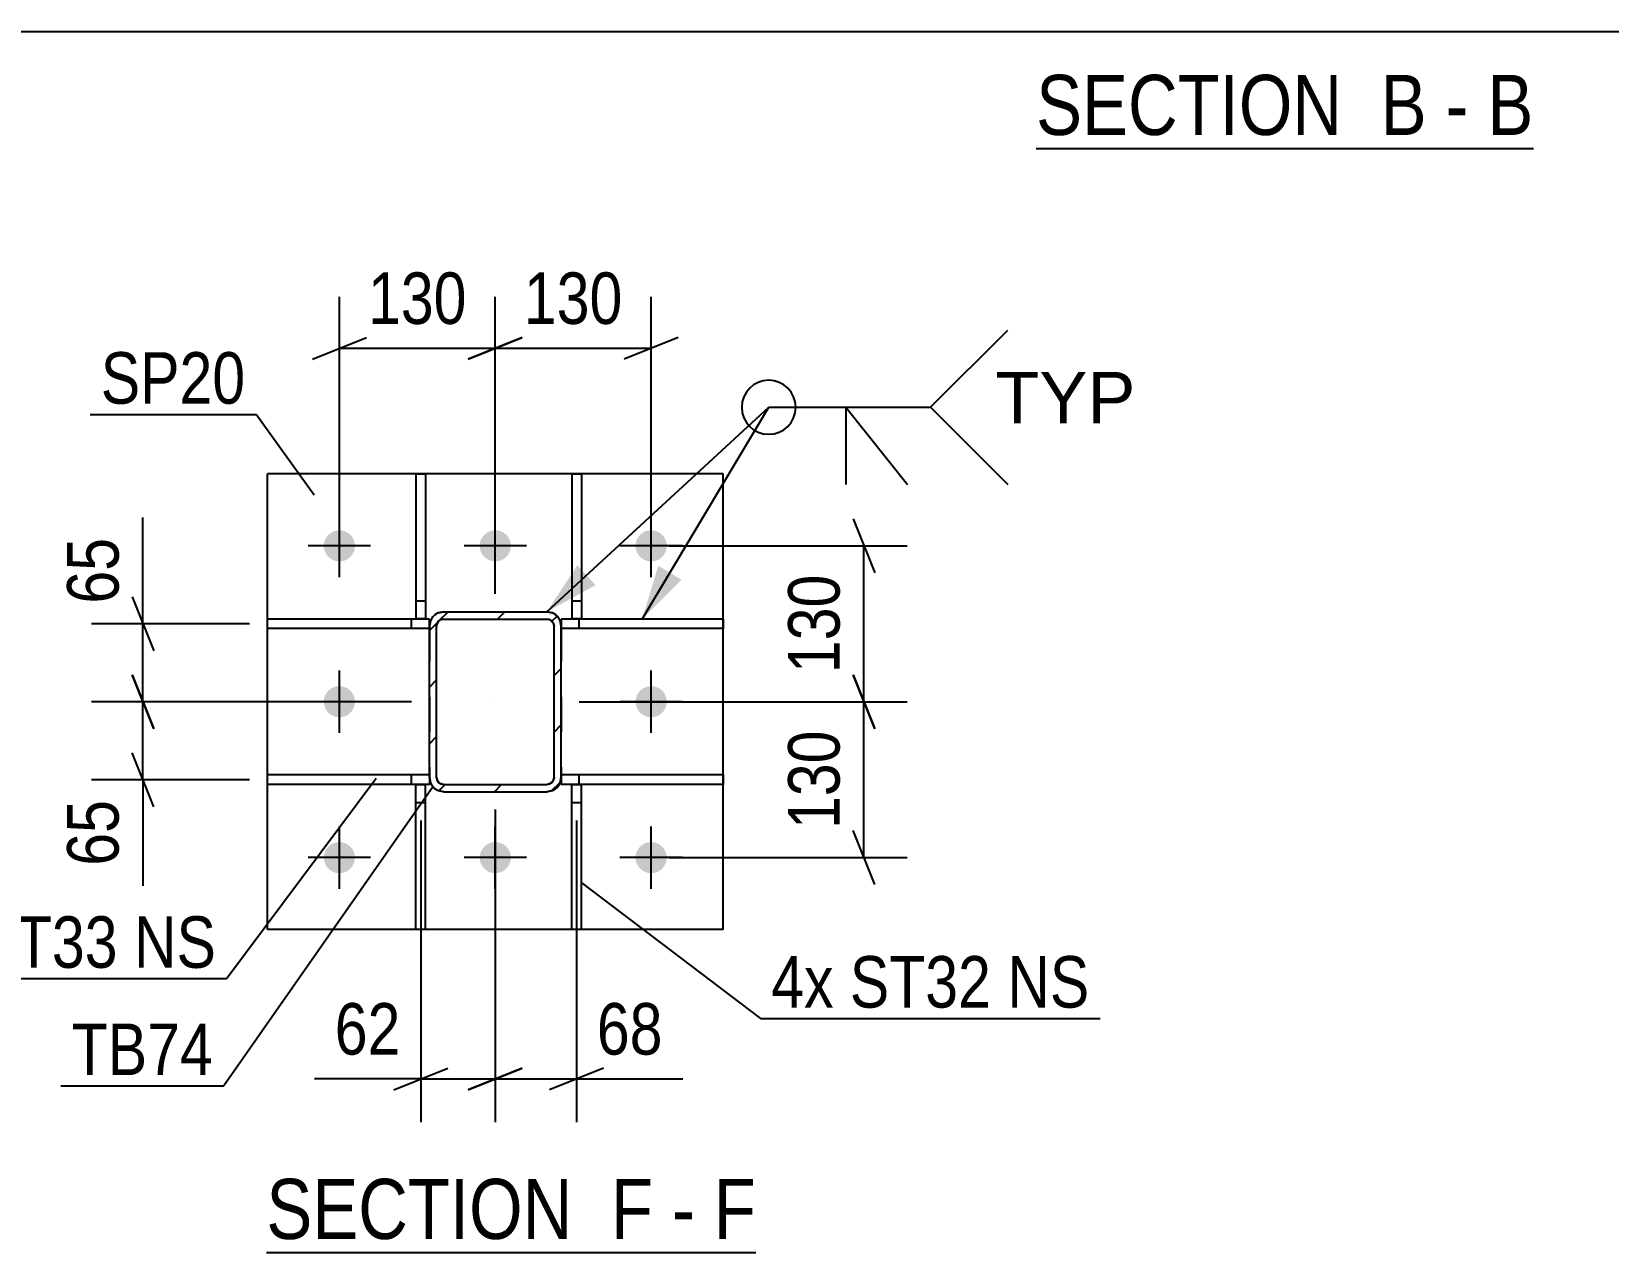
# Model space of a CAD drawing. Header units: millimetres. Extents: x 0 to 841, y 0 to 594.
# Drawn here: x 311.2 to 398.9, y 157.2 to 225.1 of the extents above; entities that cross this region are included whole.
import ezdxf

# ---------------------------------------------------------------- set-up
doc = ezdxf.new("R2010")
doc.units = ezdxf.units.MM
doc.linetypes.add('DXK_LINE_DOT2', pattern=[3.9198, 1.9599, -1.9599])
doc.linetypes.add('DXK_LINE_DOT3', pattern=[5.9187, 2.979, -0.9799, 0.9799, -0.9799])
doc.styles.add('Arial', font='ARIAL.TTF', dxfattribs={"height": 0.2})
doc.styles.add('Arial Narrow', font='ARIALN.TTF', dxfattribs={"height": 0.2})

# ---------------------------------------------------------------- blocks, each defined once
blk = doc.blocks.new('Unknown-318894736-12 - 2738')
at = {"color": 6, "linetype": 'Continuous'}
blk.add_line((367.08, 218.624), (394.726, 218.624), dxfattribs=at)
at = {"color": 0, "linetype": 'Continuous'}
for points in [[(385.188, 219.374), (385.188, 222.874), (367.08, 222.874), (367.08, 219.374)], [(388.795, 219.374), (388.795, 222.874), (386.238, 222.874), (386.238, 219.374)], [(391.12, 219.374), (391.12, 222.874), (389.845, 222.874), (389.845, 219.374)], [(394.726, 219.374), (394.726, 222.874), (392.17, 222.874), (392.17, 219.374)]]:
    blk.add_wipeout(points, dxfattribs=at)
at = {"color": 7, "linetype": 'Continuous', "style": 'Arial Narrow'}
for s, height, p in [('SECTION ', 3.3405, (367.08, 219.374)), ('B', 3.34, (386.238, 219.374)), ('B', 3.34, (392.17, 219.374)), ('-', 3.34, (389.845, 219.374))]:
    blk.add_text(s, height=height, dxfattribs=at).set_placement(p)
blk = doc.blocks.new('Unknown-318894736-17 - 2384')
at = {"color": 6, "linetype": 'Continuous'}
blk.add_line((324.284, 157.245), (351.5, 157.245), dxfattribs=at)
at = {"color": 0, "linetype": 'Continuous'}
for points in [[(342.392, 157.995), (342.392, 161.495), (324.284, 161.495), (324.284, 157.995)], [(345.784, 157.995), (345.784, 161.495), (343.442, 161.495), (343.442, 157.995)], [(348.108, 157.995), (348.108, 161.495), (346.834, 161.495), (346.834, 157.995)], [(351.5, 157.995), (351.5, 161.495), (349.158, 161.495), (349.158, 157.995)]]:
    blk.add_wipeout(points, dxfattribs=at)
at = {"color": 7, "linetype": 'Continuous', "style": 'Arial Narrow'}
for s, height, p in [('SECTION ', 3.3405, (324.284, 157.995)), ('F', 3.34, (343.442, 157.995)), ('F', 3.34, (349.158, 157.995)), ('-', 3.34, (346.834, 157.995))]:
    blk.add_text(s, height=height, dxfattribs=at).set_placement(p)
blk = doc.blocks.new('Part-318894736-2395 - 2384')
at = {"color": 7, "linetype": 'DXK_LINE_DOT2'}
for p, q in [((324.342, 183.262), (324.342, 183.795)), ((324.342, 183.795), (324.347, 183.795)), ((324.347, 183.795), (324.342, 183.795)), ((324.342, 183.262), (324.347, 183.262)), ((324.347, 183.262), (324.342, 183.262)), ((332.342, 183.262), (332.342, 183.795)), ((333.132, 183.262), (332.598, 183.262)), ((333.342, 183.663), (333.342, 183.795))]:
    blk.add_line(p, q, dxfattribs=at)
at = {"color": 2, "linetype": 'Continuous'}
for p, q in [((333.342, 183.795), (324.347, 183.795)), ((332.598, 183.262), (324.347, 183.262)), ((333.342, 183.262), (333.132, 183.262)), ((333.342, 183.663), (333.342, 183.262))]:
    blk.add_line(p, q, dxfattribs=at)
blk = doc.blocks.new('Part-318894736-2477 - 2384')
at = {"color": 2, "linetype": 'Continuous'}
for p, q in [((349.67, 192.462), (340.675, 192.462)), ((340.675, 192.462), (340.675, 192.061)), ((349.67, 191.928), (340.675, 191.928))]:
    blk.add_line(p, q, dxfattribs=at)
at = {"color": 7, "linetype": 'DXK_LINE_DOT2'}
for p, q in [((340.675, 192.061), (340.675, 191.928)), ((341.675, 191.928), (341.675, 192.462)), ((349.67, 192.462), (349.675, 192.462)), ((349.675, 192.462), (349.67, 192.462)), ((349.675, 192.462), (349.675, 191.928)), ((349.675, 191.928), (349.67, 191.928)), ((349.675, 191.928), (349.67, 191.928))]:
    blk.add_line(p, q, dxfattribs=at)
blk = doc.blocks.new('Part-318894736-2469 - 2384')
at = {"color": 7, "linetype": 'DXK_LINE_DOT2'}
for p, q in [((332.598, 200.524), (332.598, 200.528)), ((332.598, 200.528), (333.131, 200.528)), ((332.598, 200.528), (332.598, 200.524)), ((333.131, 200.524), (333.131, 200.528)), ((333.131, 200.528), (333.131, 200.524)), ((332.598, 193.469), (333.131, 193.469))]:
    blk.add_line(p, q, dxfattribs=at)
at = {"color": 2, "linetype": 'Continuous'}
for p, q in [((332.598, 200.524), (332.598, 192.469)), ((333.131, 200.524), (333.131, 192.469)), ((333.131, 192.469), (332.598, 192.469))]:
    blk.add_line(p, q, dxfattribs=at)
blk = doc.blocks.new('Part-318894736-2487 - 2384')
at = {"color": 2, "linetype": 'Continuous'}
for p, q in [((332.598, 175.2), (332.598, 183.268)), ((332.598, 183.268), (333.132, 183.268)), ((333.131, 175.2), (333.132, 183.268)), ((332.598, 175.195), (332.598, 175.197)), ((333.131, 175.195), (332.598, 175.195)), ((333.131, 175.197), (333.131, 175.195))]:
    blk.add_line(p, q, dxfattribs=at)
at = {"color": 7, "linetype": 'DXK_LINE_DOT2'}
for p, q in [((332.598, 182.268), (333.132, 182.268)), ((332.598, 175.197), (332.598, 175.2)), ((333.131, 175.197), (333.131, 175.2))]:
    blk.add_line(p, q, dxfattribs=at)
blk = doc.blocks.new('Bolt-318894736-2471 - 2384')
at = {"linetype": 'Continuous'}
for points in [[(327.475, 196.53, -1), (329.208, 196.53, -1)], [(336.142, 196.53, -1), (337.875, 196.53, -1)], [(344.808, 196.53, -1), (346.542, 196.53, -1)], [(327.475, 187.863, -1), (329.208, 187.863, -1)], [(344.808, 187.863, -1), (346.542, 187.863, -1)], [(327.475, 179.197, -1), (329.208, 179.197, -1)], [(336.142, 179.197, -1), (337.875, 179.197, -1)], [(344.808, 179.197, -1), (346.542, 179.197, -1)]]:
    blk.add_hatch(color=1, dxfattribs=at).paths.add_polyline_path(points)
at = {"color": 1, "linetype": 'Continuous'}
for p, q in [((328.342, 194.797), (328.342, 198.263)), ((337.008, 194.797), (337.008, 198.263)), ((345.675, 194.797), (345.675, 198.263)), ((330.075, 196.53), (326.608, 196.53)), ((338.742, 196.53), (335.275, 196.53)), ((347.408, 196.53), (343.942, 196.53)), ((328.342, 186.13), (328.342, 189.597)), ((345.675, 186.13), (345.675, 189.597)), ((330.075, 187.863), (326.608, 187.863)), ((347.408, 187.863), (343.942, 187.863)), ((328.342, 177.463), (328.342, 180.93)), ((337.008, 177.463), (337.008, 180.93)), ((345.675, 177.463), (345.675, 180.93)), ((330.075, 179.197), (326.608, 179.197)), ((338.742, 179.197), (335.275, 179.197)), ((347.408, 179.197), (343.942, 179.197))]:
    blk.add_line(p, q, dxfattribs=at)
blk = doc.blocks.new('Part-318894736-2492 - 2384')
at = {"color": 7, "linetype": 'DXK_LINE_DOT2'}
for p, q in [((341.264, 200.524), (341.264, 200.528)), ((341.264, 200.528), (341.798, 200.528)), ((341.264, 200.528), (341.264, 200.524)), ((341.798, 200.524), (341.798, 200.528)), ((341.798, 200.528), (341.798, 200.524)), ((341.264, 193.469), (341.798, 193.469))]:
    blk.add_line(p, q, dxfattribs=at)
at = {"color": 2, "linetype": 'Continuous'}
for p, q in [((341.264, 200.524), (341.264, 192.469)), ((341.798, 200.524), (341.798, 192.469)), ((341.798, 192.469), (341.264, 192.469))]:
    blk.add_line(p, q, dxfattribs=at)
blk = doc.blocks.new('Part-318894736-2507 - 2384')
at = {"linetype": 'Continuous'}
h = blk.add_hatch(dxfattribs=at)
h.set_pattern_fill('', scale=0.7, style=0, pattern_type=0)
h.set_pattern_definition([(45, (340.4407, 192.629), (-1.57154, 1.57154), [])])
h.paths.add_polyline_path([(340.614, 192.37), (340.441, 192.629), (340.181, 192.802), (339.875, 192.863), (334.142, 192.863), (333.836, 192.802), (333.576, 192.629), (333.403, 192.37), (333.342, 192.063), (333.342, 183.663), (333.403, 183.357), (333.576, 183.098), (333.836, 182.924), (334.142, 182.863), (339.875, 182.863), (340.181, 182.924), (340.441, 183.098), (340.614, 183.357), (340.675, 183.663), (340.675, 192.063)])
h.paths.add_polyline_path([(340.275, 183.663), (340.245, 183.51), (340.158, 183.381), (340.028, 183.294), (339.875, 183.263), (334.142, 183.263), (333.989, 183.294), (333.859, 183.381), (333.772, 183.51), (333.742, 183.663), (333.742, 192.063), (333.772, 192.216), (333.859, 192.346), (333.989, 192.433), (334.142, 192.463), (339.875, 192.463), (340.028, 192.433), (340.158, 192.346), (340.245, 192.216), (340.275, 192.063)])
at = {"color": 7, "linetype": 'DXK_LINE_DOT2'}
for p, q in [((333.342, 192.063), (333.403, 192.37)), ((333.342, 192.063), (333.342, 183.663)), ((333.772, 192.216), (333.742, 192.063)), ((333.742, 183.663), (333.742, 192.063)), ((333.859, 192.346), (333.772, 192.216)), ((333.836, 192.802), (334.142, 192.863)), ((333.989, 192.433), (333.859, 192.346)), ((334.142, 192.463), (333.989, 192.433)), ((334.142, 192.863), (339.875, 192.863)), ((334.142, 192.463), (339.875, 192.463)), ((339.875, 192.863), (340.181, 192.802)), ((340.028, 192.433), (339.875, 192.463)), ((340.158, 192.346), (340.028, 192.433)), ((340.245, 192.216), (340.158, 192.346)), ((340.275, 192.063), (340.245, 192.216)), ((340.275, 183.663), (340.275, 192.063)), ((340.614, 192.37), (340.675, 192.063)), ((340.675, 192.063), (340.675, 183.663)), ((333.403, 183.357), (333.342, 183.663)), ((333.742, 183.663), (333.772, 183.51)), ((333.772, 183.51), (333.859, 183.381)), ((333.859, 183.381), (333.989, 183.294)), ((333.989, 183.294), (334.142, 183.263)), ((334.142, 183.263), (339.875, 183.263)), ((339.875, 183.263), (340.028, 183.294)), ((340.028, 183.294), (340.158, 183.381)), ((340.158, 183.381), (340.245, 183.51)), ((340.245, 183.51), (340.275, 183.663)), ((340.675, 183.663), (340.614, 183.357)), ((334.142, 182.863), (333.836, 182.924)), ((334.142, 182.863), (339.875, 182.863)), ((340.181, 182.924), (339.875, 182.863))]:
    blk.add_line(p, q, dxfattribs=at)
at = {"color": 2, "linetype": 'Continuous'}
for p, q in [((333.403, 192.37), (333.342, 192.063)), ((333.342, 183.663), (333.342, 192.063)), ((333.742, 192.063), (333.772, 192.216)), ((333.742, 183.663), (333.742, 192.063)), ((333.772, 192.216), (333.859, 192.346)), ((334.142, 192.863), (333.836, 192.802)), ((333.859, 192.346), (333.989, 192.433)), ((333.989, 192.433), (334.142, 192.463)), ((334.142, 192.863), (339.875, 192.863)), ((334.142, 192.463), (339.875, 192.463)), ((340.181, 192.802), (339.875, 192.863)), ((339.875, 192.463), (340.028, 192.433)), ((340.028, 192.433), (340.158, 192.346)), ((340.158, 192.346), (340.245, 192.216)), ((340.245, 192.216), (340.275, 192.063)), ((340.275, 183.663), (340.275, 192.063)), ((340.675, 192.063), (340.614, 192.37)), ((340.675, 183.663), (340.675, 192.063)), ((333.342, 183.663), (333.403, 183.357)), ((333.772, 183.51), (333.742, 183.663)), ((333.859, 183.381), (333.772, 183.51)), ((333.989, 183.294), (333.859, 183.381)), ((334.142, 183.263), (333.989, 183.294)), ((334.142, 183.263), (339.875, 183.263)), ((340.028, 183.294), (339.875, 183.263)), ((340.158, 183.381), (340.028, 183.294)), ((340.245, 183.51), (340.158, 183.381)), ((340.275, 183.663), (340.245, 183.51)), ((340.614, 183.357), (340.675, 183.663)), ((333.836, 182.924), (334.142, 182.863)), ((334.142, 182.863), (339.875, 182.863)), ((339.875, 182.863), (340.181, 182.924))]:
    blk.add_line(p, q, dxfattribs=at)
at = {"color": 7, "linetype": 'DXK_LINE_DOT3'}
blk.add_line((337.008, 187.863), (337.008, 187.863), dxfattribs=at)
at = {"color": 7, "linetype": 'DXK_LINE_DOT2'}
for centre, start, end in [((334.142, 192.063), 112.50001, 157.50001), ((339.875, 192.063), 22.50001, 67.50001), ((334.142, 183.663), 202.50001, 247.50001), ((339.875, 183.663), 292.50001, 337.50001)]:
    blk.add_arc(centre, 0.8, start, end, dxfattribs=at)
at = {"color": 2, "linetype": 'Continuous'}
for centre, start, end in [((334.142, 192.063), 112.50001, 157.50001), ((339.875, 192.063), 22.50001, 67.50001), ((334.142, 183.663), 202.50001, 247.50001), ((339.875, 183.663), 292.50001, 337.50001)]:
    blk.add_arc(centre, 0.8, start, end, dxfattribs=at)
blk = doc.blocks.new('Part-318894736-2544 - 2384')
at = {"color": 2, "linetype": 'Continuous'}
for p, q in [((349.67, 183.795), (340.675, 183.795)), ((340.675, 183.666), (340.675, 183.262)), ((341.265, 183.262), (340.675, 183.262)), ((349.67, 183.262), (341.798, 183.262))]:
    blk.add_line(p, q, dxfattribs=at)
at = {"color": 7, "linetype": 'DXK_LINE_DOT2'}
for p, q in [((340.675, 183.795), (340.675, 183.666)), ((341.798, 183.262), (341.265, 183.262)), ((341.675, 183.262), (341.675, 183.795)), ((349.67, 183.795), (349.675, 183.795)), ((349.675, 183.795), (349.67, 183.795)), ((349.675, 183.262), (349.67, 183.262)), ((349.675, 183.262), (349.67, 183.262)), ((349.675, 183.795), (349.675, 183.262))]:
    blk.add_line(p, q, dxfattribs=at)
blk = doc.blocks.new('Part-318894736-2549 - 2384')
at = {"color": 2, "linetype": 'Continuous'}
for p, q in [((324.342, 175.197), (324.342, 200.53)), ((349.675, 200.53), (324.342, 200.53)), ((349.675, 175.197), (349.675, 200.53)), ((349.675, 175.197), (324.342, 175.197))]:
    blk.add_line(p, q, dxfattribs=at)
blk = doc.blocks.new('Part-318894736-2560 - 2384')
at = {"color": 7, "linetype": 'DXK_LINE_DOT2'}
for p, q in [((324.342, 191.928), (324.342, 192.462)), ((324.342, 192.462), (324.347, 192.462)), ((324.347, 192.462), (324.342, 192.462)), ((332.342, 191.928), (332.342, 192.462)), ((333.342, 192.063), (333.342, 191.928)), ((324.347, 191.928), (324.342, 191.928)), ((324.342, 191.928), (324.347, 191.928))]:
    blk.add_line(p, q, dxfattribs=at)
at = {"color": 2, "linetype": 'Continuous'}
for p, q in [((333.342, 192.462), (324.347, 192.462)), ((333.342, 192.063), (333.342, 192.462)), ((333.342, 191.928), (324.347, 191.928))]:
    blk.add_line(p, q, dxfattribs=at)
blk = doc.blocks.new('Part-318894736-2565 - 2384')
at = {"color": 2, "linetype": 'Continuous'}
for p, q in [((341.264, 175.2), (341.265, 183.268)), ((341.265, 183.268), (341.798, 183.268)), ((341.798, 175.2), (341.798, 183.268)), ((341.264, 175.195), (341.264, 175.197)), ((341.798, 175.195), (341.264, 175.195)), ((341.798, 175.197), (341.798, 175.195))]:
    blk.add_line(p, q, dxfattribs=at)
at = {"color": 7, "linetype": 'DXK_LINE_DOT2'}
for p, q in [((341.265, 182.268), (341.798, 182.268)), ((341.264, 175.197), (341.264, 175.2)), ((341.798, 175.197), (341.798, 175.2))]:
    blk.add_line(p, q, dxfattribs=at)
blk = doc.blocks.new('StraightDimension-318894736-3030 - 2738')
at = {"color": 7, "linetype": 'Continuous'}
blk.add_line((85.404, 225.124), (677.706, 225.124), dxfattribs=at)
blk = doc.blocks.new('StraightDimension-318894736-2626 - 2384')
at = {"color": 7, "linetype": 'Continuous'}
for p, q in [((356.903, 189.363), (358.103, 186.363)), ((341.675, 187.863), (359.903, 187.863)), ((357.503, 179.197), (357.503, 187.863)), ((358.103, 177.697), (356.903, 180.697)), ((346.675, 179.197), (359.903, 179.197))]:
    blk.add_line(p, q, dxfattribs=at)
at = {"color": 0}
blk.add_wipeout([(356.753, 186.872), (352.553, 186.872), (352.553, 180.188), (356.753, 180.188)], dxfattribs=at)
at = {"color": 3, "style": 'Arial Narrow'}
blk.add_text('130', height=2.8633, rotation=90.00021, dxfattribs=at).set_placement((356.153, 180.788))
blk = doc.blocks.new('StraightDimension-318894736-2594 - 2384')
at = {"color": 7, "linetype": 'Continuous'}
for p, q in [((337.008, 193.863), (337.008, 210.368)), ((345.675, 197.53), (345.675, 210.368)), ((335.508, 206.918), (338.508, 208.118)), ((347.175, 208.118), (344.175, 206.918)), ((337.008, 207.518), (345.675, 207.518))]:
    blk.add_line(p, q, dxfattribs=at)
at = {"color": 0}
blk.add_wipeout([(344.684, 208.268), (344.684, 212.468), (337.999, 212.468), (337.999, 208.268)], dxfattribs=at)
at = {"color": 3, "style": 'Arial Narrow'}
blk.add_text('130', height=2.8633, dxfattribs=at).set_placement((338.599, 208.868))
blk = doc.blocks.new('StraightDimension-318894736-2575 - 2384')
at = {"color": 7, "linetype": 'Continuous'}
for p, q in [((337.008, 181.863), (337.008, 164.495)), ((341.531, 181.268), (341.531, 164.495)), ((335.508, 166.295), (338.508, 167.495)), ((343.031, 167.495), (340.031, 166.295)), ((337.008, 166.895), (341.531, 166.895)), ((341.531, 166.895), (347.438, 166.895)), ((341.531, 166.895), (347.438, 166.895))]:
    blk.add_line(p, q, dxfattribs=at)
at = {"color": 0}
blk.add_wipeout([(346.913, 167.645), (346.913, 171.845), (342.056, 171.845), (342.056, 167.645)], dxfattribs=at)
at = {"color": 3, "style": 'Arial Narrow'}
blk.add_text('68', height=2.8633, dxfattribs=at).set_placement((342.656, 168.245))
blk = doc.blocks.new('StraightDimension-318894736-2584 - 2384')
at = {"color": 7, "linetype": 'Continuous'}
for p, q in [((337.008, 181.863), (337.008, 164.495)), ((332.865, 181.268), (332.865, 164.495)), ((331.365, 166.295), (334.365, 167.495)), ((338.508, 167.495), (335.508, 166.295)), ((332.865, 166.895), (326.959, 166.895)), ((332.865, 166.895), (326.959, 166.895)), ((332.865, 166.895), (337.008, 166.895))]:
    blk.add_line(p, q, dxfattribs=at)
at = {"color": 0}
blk.add_wipeout([(332.34, 167.645), (332.34, 171.845), (327.484, 171.845), (327.484, 167.645)], dxfattribs=at)
at = {"color": 3, "style": 'Arial Narrow'}
blk.add_text('62', height=2.8633, dxfattribs=at).set_placement((328.084, 168.245))
blk = doc.blocks.new('StraightDimension-318894736-2603 - 2384')
at = {"color": 7, "linetype": 'Continuous'}
for p, q in [((328.342, 197.53), (328.342, 210.368)), ((337.008, 193.863), (337.008, 210.368)), ((326.842, 206.918), (329.842, 208.118)), ((338.508, 208.118), (335.508, 206.918)), ((328.342, 207.518), (337.008, 207.518))]:
    blk.add_line(p, q, dxfattribs=at)
at = {"color": 0}
blk.add_wipeout([(336.017, 208.268), (336.017, 212.468), (329.333, 212.468), (329.333, 208.268)], dxfattribs=at)
at = {"color": 3, "style": 'Arial Narrow'}
blk.add_text('130', height=2.8633, dxfattribs=at).set_placement((329.933, 208.868))
blk = doc.blocks.new('StraightDimension-318894736-2613 - 2384')
at = {"color": 7, "linetype": 'Continuous'}
for p, q in [((316.818, 189.363), (318.018, 186.363)), ((332.342, 187.863), (314.568, 187.863)), ((317.418, 183.528), (317.418, 187.863)), ((318.018, 182.028), (316.818, 185.028)), ((323.342, 183.528), (314.568, 183.528)), ((317.418, 183.528), (317.418, 177.622)), ((317.418, 183.528), (317.418, 177.622))]:
    blk.add_line(p, q, dxfattribs=at)
at = {"color": 0}
blk.add_wipeout([(316.668, 183.003), (312.468, 183.003), (312.468, 178.147), (316.668, 178.147)], dxfattribs=at)
at = {"color": 3, "style": 'Arial Narrow'}
blk.add_text('65', height=2.8633, rotation=90.00021, dxfattribs=at).set_placement((316.068, 178.747))
blk = doc.blocks.new('StraightDimension-318894736-2619 - 2384')
at = {"color": 7, "linetype": 'Continuous'}
for p, q in [((317.418, 192.195), (317.418, 198.101)), ((317.418, 192.195), (317.418, 198.101)), ((316.818, 193.695), (318.018, 190.695)), ((323.342, 192.195), (314.568, 192.195)), ((317.418, 187.863), (317.418, 192.195)), ((318.018, 186.363), (316.818, 189.363)), ((332.342, 187.863), (314.568, 187.863))]:
    blk.add_line(p, q, dxfattribs=at)
at = {"color": 0}
blk.add_wipeout([(316.668, 197.576), (312.468, 197.576), (312.468, 192.72), (316.668, 192.72)], dxfattribs=at)
at = {"color": 3, "style": 'Arial Narrow'}
blk.add_text('65', height=2.8633, rotation=90.00021, dxfattribs=at).set_placement((316.068, 193.32))
blk = doc.blocks.new('StraightDimension-318894736-2636 - 2384')
at = {"color": 7, "linetype": 'Continuous'}
for p, q in [((356.903, 198.03), (358.103, 195.03)), ((346.675, 196.53), (359.903, 196.53)), ((357.503, 187.863), (357.503, 196.53)), ((358.103, 186.363), (356.903, 189.363)), ((341.675, 187.863), (359.903, 187.863))]:
    blk.add_line(p, q, dxfattribs=at)
at = {"color": 0}
blk.add_wipeout([(356.753, 195.539), (352.553, 195.539), (352.553, 188.855), (356.753, 188.855)], dxfattribs=at)
at = {"color": 3, "style": 'Arial Narrow'}
blk.add_text('130', height=2.8633, rotation=90.00021, dxfattribs=at).set_placement((356.153, 189.455))
blk = doc.blocks.new('Mark-318894736-2503 - 2384')
at = {"color": 30, "linetype": 'Continuous'}
for p in [(333.558, 183.147), (312.863, 166.507)]:
    blk.add_line(p, (321.918, 166.507), dxfattribs=at)
at = {"color": 0}
blk.add_wipeout([(321.318, 167.107), (321.318, 170.107), (313.463, 170.107), (313.463, 167.107)], dxfattribs=at)
blk.add_wipeout([(321.318, 167.107), (321.318, 170.107), (313.463, 170.107), (313.463, 167.107)], dxfattribs=at)
at = {"color": 3, "style": 'Arial Narrow'}
blk.add_text('TB74', height=2.8633, dxfattribs=at).set_placement((313.463, 167.107))
blk = doc.blocks.new('WeldMark-318894736-2646 - 2384')
at = {"linetype": 'Continuous'}
for points in [[(342.589, 194.345), (339.875, 192.863), (341.573, 195.448)], [(347.358, 194.652), (345.175, 192.462), (346.071, 195.422)]]:
    blk.add_hatch(color=30, dxfattribs=at).paths.add_polyline_path(points)
at = {"color": 30, "linetype": 'Continuous'}
for p, q in [((339.875, 192.863), (352.212, 204.233)), ((345.175, 192.462), (352.212, 204.233)), ((352.212, 204.233), (361.212, 204.233))]:
    blk.add_line(p, q, dxfattribs=at)
at = {"color": 3, "linetype": 'Continuous'}
for q in [(359.926, 199.947), (356.498, 199.947)]:
    blk.add_line((356.498, 204.233), q, dxfattribs=at)
for start, end in [(90, 270), (270, 90)]:
    blk.add_arc((352.212, 204.233), 1.5, start, end, dxfattribs=at)
at = {"color": 0, "linetype": 'Continuous'}
blk.add_wipeout([(372.587, 203.333), (372.587, 206.333), (364.812, 206.333), (364.812, 203.333)], dxfattribs=at)
blk.add_wipeout([(372.587, 203.333), (372.587, 206.333), (364.812, 206.333), (364.812, 203.333)], dxfattribs=at)
at = {"color": 3, "linetype": 'Continuous'}
for q in [(365.498, 208.519), (365.498, 199.947)]:
    blk.add_line((361.212, 204.233), q, dxfattribs=at)
at = {"color": 3, "linetype": 'Continuous', "style": 'Arial'}
blk.add_text('TYP', height=2.8652, dxfattribs=at).set_placement((364.812, 203.333))
blk = doc.blocks.new('Mark-318894736-2545 - 2384')
at = {"color": 30, "linetype": 'Continuous'}
for p in [(314.478, 203.833), (326.94, 199.355)]:
    blk.add_line(p, (323.717, 203.833), dxfattribs=at)
at = {"color": 0}
blk.add_wipeout([(323.117, 204.433), (323.117, 207.433), (315.078, 207.433), (315.078, 204.433)], dxfattribs=at)
blk.add_wipeout([(323.117, 204.433), (323.117, 207.433), (315.078, 207.433), (315.078, 204.433)], dxfattribs=at)
at = {"color": 3, "style": 'Arial Narrow'}
blk.add_text('SP20', height=2.8633, dxfattribs=at).set_placement((315.078, 204.433))
blk = doc.blocks.new('MarkSet-318894736-2697 - 2384')
at = {"color": 30, "linetype": 'Continuous'}
for p, q in [((341.787, 177.805), (351.75, 170.258)), ((351.75, 170.258), (370.641, 170.258))]:
    blk.add_line(p, q, dxfattribs=at)
at = {"color": 0}
for points in [[(355.822, 170.858), (355.822, 173.858), (352.35, 173.858), (352.35, 170.858)], [(364.576, 170.858), (364.576, 173.858), (356.722, 173.858), (356.722, 170.858)], [(370.041, 170.858), (370.041, 173.858), (365.476, 173.858), (365.476, 170.858)]]:
    blk.add_wipeout(points, dxfattribs=at)
for points in [[(355.822, 170.858), (355.822, 173.858), (352.35, 173.858), (352.35, 170.858)], [(364.576, 170.858), (364.576, 173.858), (356.722, 173.858), (356.722, 170.858)], [(370.041, 170.858), (370.041, 173.858), (365.476, 173.858), (365.476, 170.858)]]:
    blk.add_wipeout(points, dxfattribs=at)
at = {"color": 3, "style": 'Arial Narrow'}
for s, p in [('4x', (352.35, 170.858)), ('ST32', (356.722, 170.858)), ('NS', (365.476, 170.858))]:
    blk.add_text(s, height=2.8633, dxfattribs=at).set_placement(p)
blk = doc.blocks.new('MarkSet-318894736-2727 - 2384')
at = {"color": 30, "linetype": 'Continuous'}
for p in [(330.38, 183.597), (303.196, 172.471)]:
    blk.add_line(p, (322.087, 172.471), dxfattribs=at)
at = {"color": 0}
for points in [[(307.268, 173.071), (307.268, 176.071), (303.796, 176.071), (303.796, 173.071)], [(316.022, 173.071), (316.022, 176.071), (308.168, 176.071), (308.168, 173.071)], [(321.487, 173.071), (321.487, 176.071), (316.922, 176.071), (316.922, 173.071)]]:
    blk.add_wipeout(points, dxfattribs=at)
for points in [[(307.268, 173.071), (307.268, 176.071), (303.796, 176.071), (303.796, 173.071)], [(316.022, 173.071), (316.022, 176.071), (308.168, 176.071), (308.168, 173.071)], [(321.487, 173.071), (321.487, 176.071), (316.922, 176.071), (316.922, 173.071)]]:
    blk.add_wipeout(points, dxfattribs=at)
at = {"color": 3, "style": 'Arial Narrow'}
for s, p in [('4x', (303.796, 173.071)), ('ST33', (308.168, 173.071)), ('NS', (316.922, 173.071))]:
    blk.add_text(s, height=2.8633, dxfattribs=at).set_placement(p)

msp = doc.modelspace()

# ---------------------------------------------------------------- block references
for name in ['Unknown-318894736-12 - 2738', 'Part-318894736-2549 - 2384', 'Part-318894736-2469 - 2384', 'Part-318894736-2492 - 2384', 'Bolt-318894736-2471 - 2384', 'Part-318894736-2560 - 2384', 'Part-318894736-2507 - 2384', 'Part-318894736-2477 - 2384', 'Part-318894736-2395 - 2384', 'Part-318894736-2487 - 2384', 'Part-318894736-2544 - 2384', 'Part-318894736-2565 - 2384', 'Unknown-318894736-17 - 2384']:
    msp.add_blockref(name, (0, 0))

# ---------------------------------------------------------------- next in the draw order: block references
for name in ['StraightDimension-318894736-3030 - 2738', 'StraightDimension-318894736-2594 - 2384', 'StraightDimension-318894736-2626 - 2384']:
    msp.add_blockref(name, (0, 0))

# ---------------------------------------------------------------- next in the draw order: block references
for name in ['StraightDimension-318894736-2603 - 2384', 'StraightDimension-318894736-2636 - 2384', 'StraightDimension-318894736-2575 - 2384']:
    msp.add_blockref(name, (0, 0))

# ---------------------------------------------------------------- next in the draw order: block references
for name in ['WeldMark-318894736-2646 - 2384', 'Mark-318894736-2545 - 2384', 'StraightDimension-318894736-2584 - 2384', 'MarkSet-318894736-2697 - 2384']:
    msp.add_blockref(name, (0, 0))

# ---------------------------------------------------------------- next in the draw order: block references
msp.add_blockref('StraightDimension-318894736-2613 - 2384', (0, 0))

# ---------------------------------------------------------------- next in the draw order: block references
for name in ['StraightDimension-318894736-2619 - 2384', 'Mark-318894736-2503 - 2384']:
    msp.add_blockref(name, (0, 0))

# ---------------------------------------------------------------- next in the draw order: block references
msp.add_blockref('MarkSet-318894736-2727 - 2384', (0, 0))

doc.saveas('drawing.dxf')
